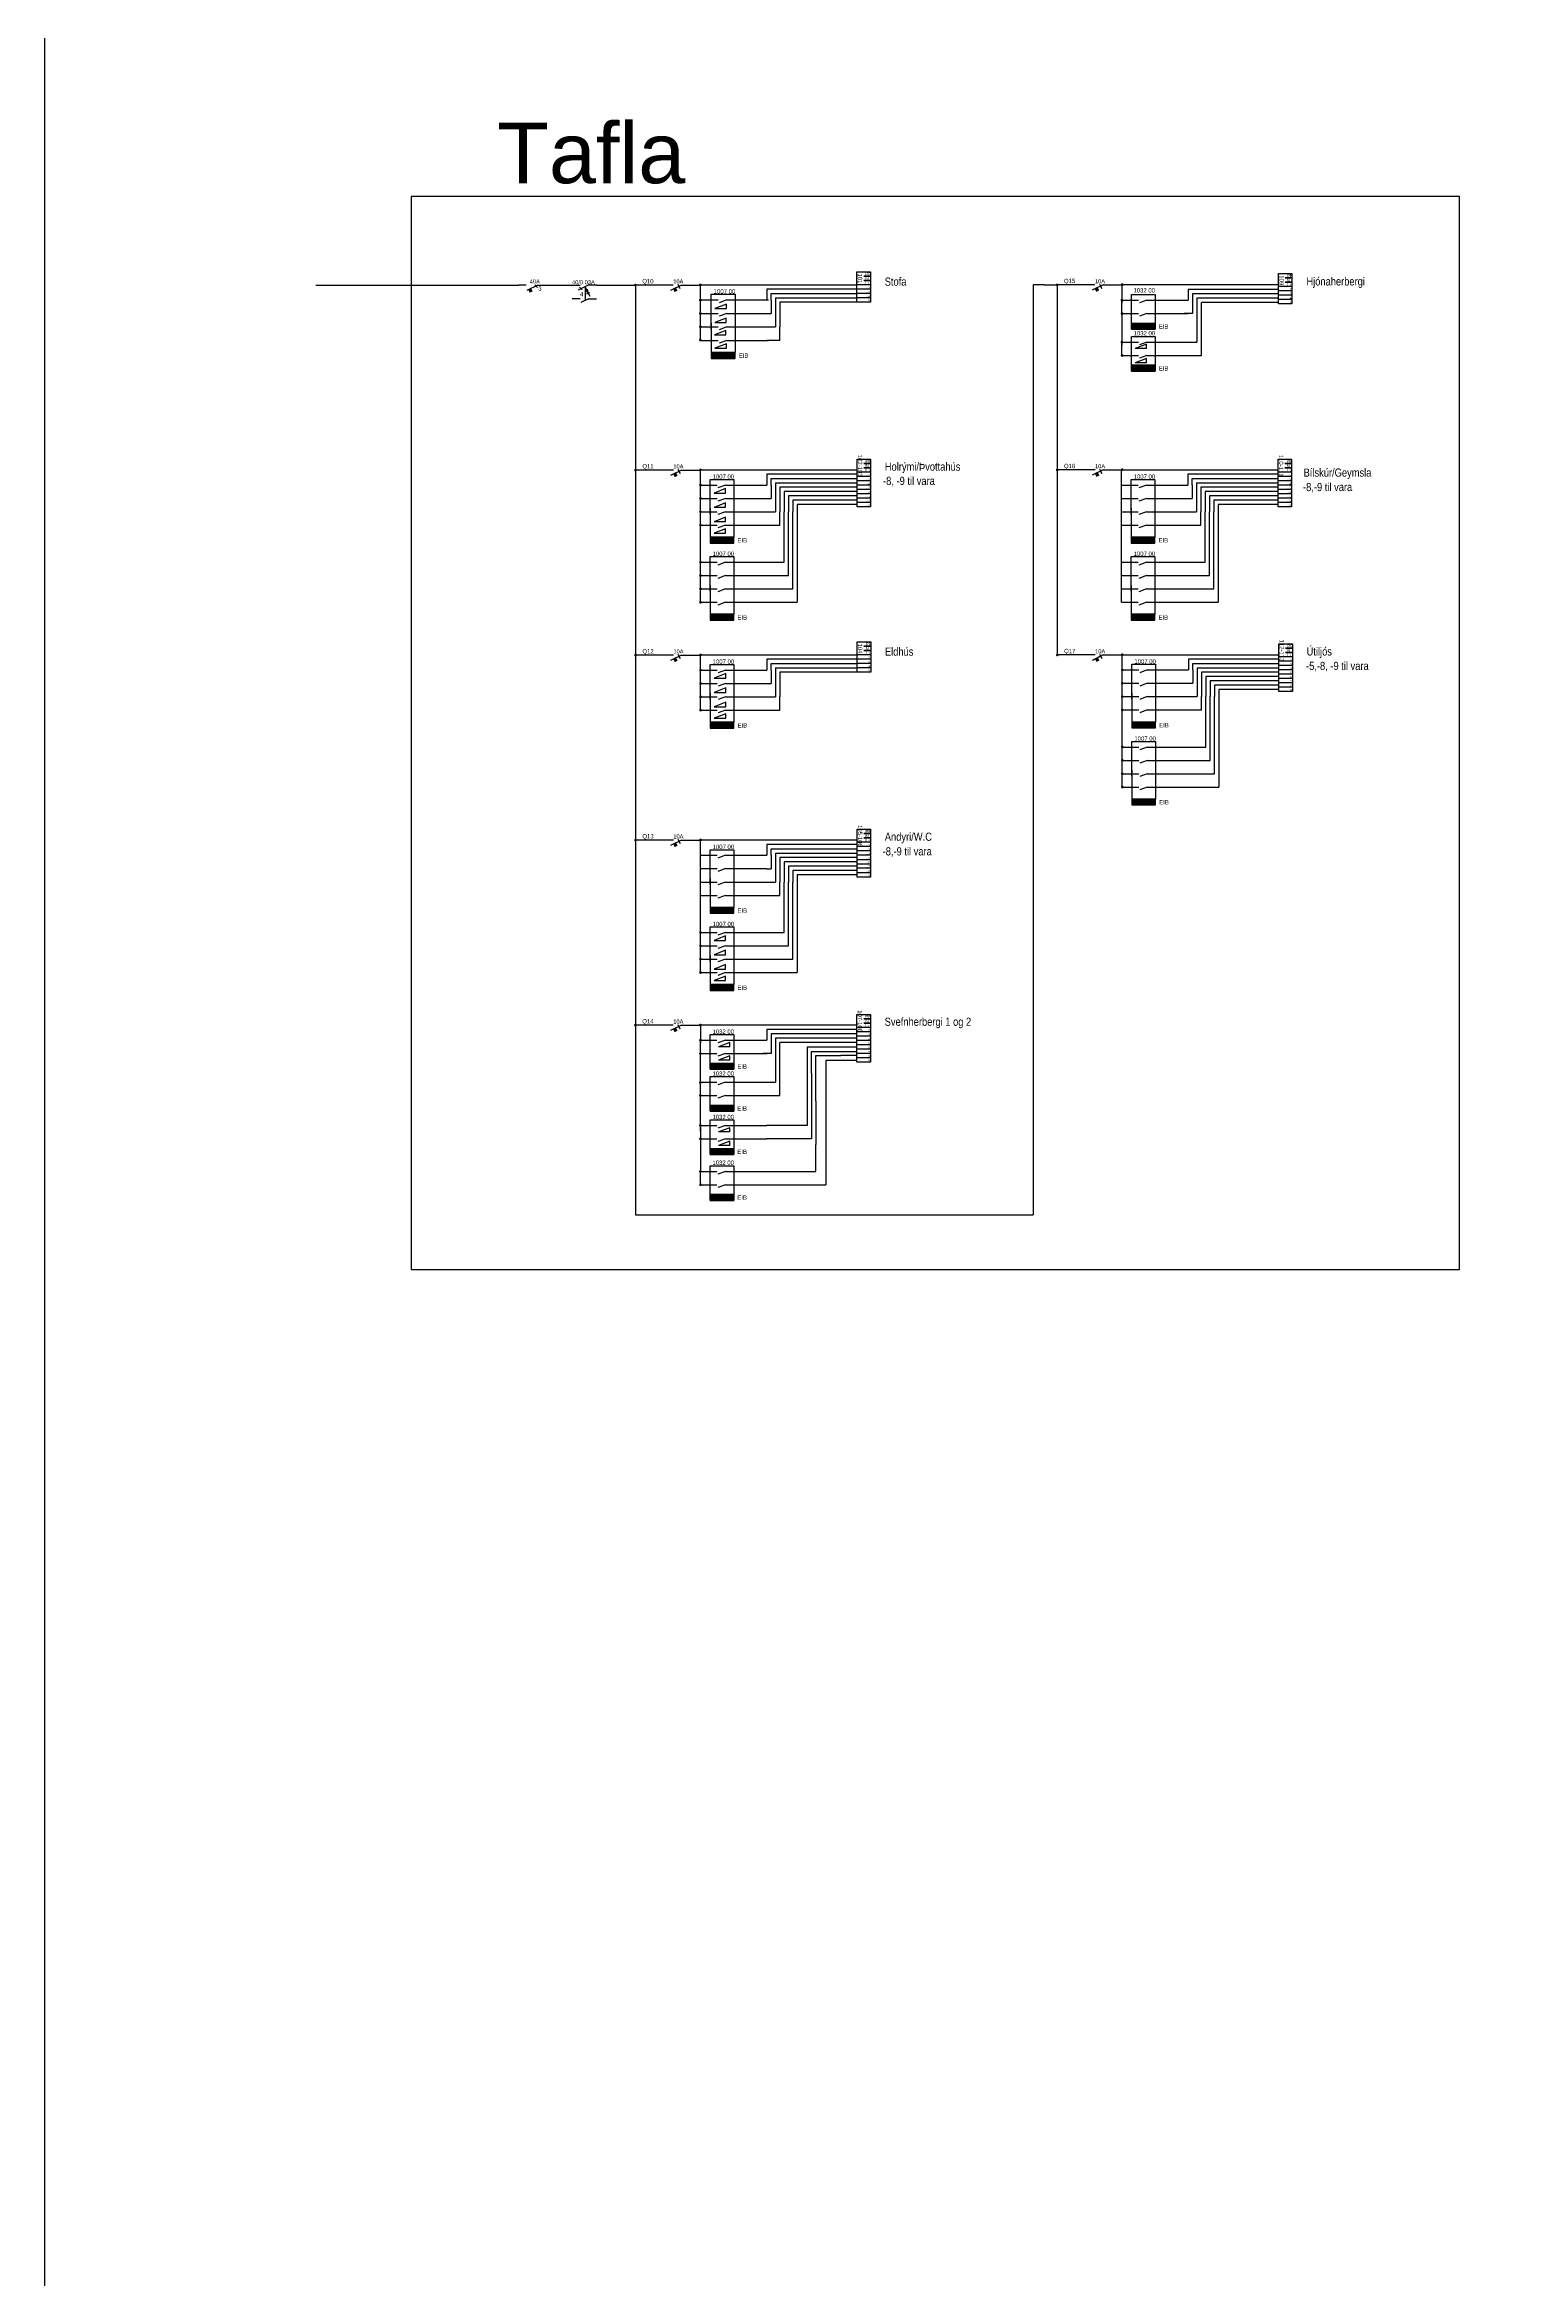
# Model space of a CAD drawing. Header units: millimetres. Extents: x 122681 to 489967, y 7796 to 82317.
# Drawn here: x 238724 to 243878, y 40316 to 48115 of the extents above; entities that cross this region are included whole.
import ezdxf
from ezdxf.enums import TextEntityAlignment as Align

# ---------------------------------------------------------------- set-up
doc = ezdxf.new("R2010")
doc.units = ezdxf.units.MM
doc.linetypes.add('HIDDEN', pattern=[9.525, 6.35, -3.175])
for name, color, linetype in [('PDF2_Text', 7, 'Continuous'), ('R-KLEMMur', 7, 'Continuous'), ('R-LAGS-TEXTI', 1, 'Continuous')]:
    doc.layers.add(name, color=color, linetype=linetype)
doc.styles.add('Greinamerkingar', font='ARIALN.TTF')
doc.styles.add('PDF Arial', font='arial.ttf')
doc.styles.get("Standard").update_dxf_attribs({"font": 'arial.ttf'})
doc.styles.add('texti fyrir einlínumyndir', font='ARIALN.TTF', dxfattribs={"height": 100})

# ---------------------------------------------------------------- blocks, each defined once
blk = doc.blocks.new('LEKAST')
for p, q in [((-450, 0), (-300, 0)), ((-150, 0), (-338, -94)), ((0, 0), (-150, 0)), ((-211, -30), (-157, -138)), ((-197, -91), (-171, -77)), ((-157, -138), (-197, -91)), ((-171, -77), (-157, -138))]:
    blk.add_line(p, q)
at = {"color": 1}
blk.add_line((-315, -38), (-265, -88), dxfattribs=at)
at = {"color": 2}
for p, q in [((-177, -164), (-124, -137)), ((-151, -151), (-124, -205))]:
    blk.add_line(p, q, dxfattribs=at)
blk.add_solid([(-157, -138), (-197, -91), (-171, -77)])
blk.add_attdef('MUNUR', (-450, 15), '', height=75, dxfattribs=at)
at = {"color": 1}
blk.add_attdef('NR', (-305, -205), '', height=79.9, dxfattribs=at)
blk = doc.blocks.new('Snerta')
for p, q in [((150, -253), (0, -253)), ((301, -253), (162, -322)), ((300, -253), (450, -253))]:
    blk.add_line(p, q)
at = {"layer": 'R-KLEMMur', "linetype": 'HIDDEN'}
blk.add_line((242, -29), (242, -282), dxfattribs=at)
blk = doc.blocks.new('214A')
for p, q in [((150, 0), (0, 0)), ((300, 0), (450, 0)), ((301, 0), (111, -94))]:
    blk.add_line(p, q)
at = {"color": 2}
blk.add_line((233, 15), (274, -65), dxfattribs=at)
blk.add_solid([(148, -75), (174, -129), (202, -49), (229, -103)])
for tag, p in [('AMPER', (150, 30)), ('1', (302, -138))]:
    blk.add_attdef(tag, p, '', height=75, dxfattribs=at)
blk = doc.blocks.new('KLEMMA-3')
at = {"color": 0, "linetype": 'Continuous'}
for points in [[(0, -125), (0, 125), (80, 125), (80, 0)], [(160, 0), (160, 125), (240, 125), (240, -125), (0, -125)], [(80, 0), (80, 125), (160, 125), (160, 0)]]:
    blk.add_lwpolyline(points, dxfattribs=at)
at = {"layer": 'R-LAGS-TEXTI', "style": 'texti fyrir einlínumyndir'}
for s, height, p in [('PE', 60, (72, 30)), ('N', 60, (152, 30)), ('L', 60, (232, 30)), ('1', 40, (232, 80))]:
    blk.add_text(s, height=height, rotation=90, dxfattribs=at).set_placement(p)
blk.add_attdef('101', text='', height=80, dxfattribs=at).set_placement((122, -109), align=Align.CENTER)
blk = doc.blocks.new('4 x acto 16A')
at = {"layer": 'R-KLEMMur'}
blk.add_hatch(color=256, dxfattribs=at).paths.add_polyline_path([(177, -1069), (613, -1069), (613, -961), (177, -961)])
for p, q in [((0, 0), (304, 0)), ((0, -246), (304, -246)), ((0, -493), (304, -493)), ((0, -739), (304, -739))]:
    blk.add_line(p, q)
for p, q in [((177, -536), (177, 104)), ((177, 104), (613, 104)), ((461, 0), (321, -52)), ((461, 0), (1223, 0)), ((613, 104), (613, -961)), ((461, -246), (321, -298)), ((461, -246), (1223, -246)), ((177, -428), (177, -961)), ((461, -493), (321, -544)), ((461, -739), (321, -791)), ((461, -493), (1223, -493)), ((461, -739), (1223, -739)), ((613, -1069), (177, -1069))]:
    blk.add_line(p, q, dxfattribs=at)
blk.add_lwpolyline([(177, -1069), (613, -1069), (613, -961), (177, -961)], close=True, dxfattribs=at)
at = {"layer": 'R-KLEMMur', "color": 1, "style": 'Greinamerkingar'}
for s, p in [('1007 00', (223, 116)), ('EIB', (681, -1059))]:
    blk.add_text(s, height=80, dxfattribs=at).set_placement(p)
blk = doc.blocks.new('2 x dimmer')
at = {"layer": 'R-KLEMMur'}
blk.add_hatch(color=256, dxfattribs=at).paths.add_polyline_path([(177, -536), (613, -536), (613, -428), (177, -428)])
for p, q in [((0, 0), (304, 0)), ((0, -246), (304, -246))]:
    blk.add_line(p, q)
for p, q in [((0, -840), (0, 0)), ((177, 104), (613, 104)), ((177, -536), (177, 104)), ((461, 0), (321, -52)), ((461, 0), (1223, 0)), ((613, 104), (613, -536)), ((461, -246), (321, -298)), ((544, -43), (336, -120)), ((544, -120), (336, -120)), ((544, -289), (336, -366)), ((544, -366), (336, -366)), ((461, -246), (1223, -246)), ((544, -120), (544, -43)), ((544, -366), (544, -289)), ((613, -536), (177, -536))]:
    blk.add_line(p, q, dxfattribs=at)
at = {"layer": 'R-KLEMMur', "const_width": 25}
for points in [[(-12, 0, 1), (12, 0, 1)], [(-12, -246, 1), (12, -246, 1)]]:
    blk.add_lwpolyline(points, format="xyb", close=True, dxfattribs=at)
at = {"layer": 'R-KLEMMur'}
blk.add_lwpolyline([(177, -536), (613, -536), (613, -428), (177, -428)], close=True, dxfattribs=at)
at = {"layer": 'R-KLEMMur', "color": 1, "style": 'Greinamerkingar'}
for s, p in [('1032 00', (223, 116)), ('EIB', (681, -525))]:
    blk.add_text(s, height=80, dxfattribs=at).set_placement(p)

msp = doc.modelspace()

# ---------------------------------------------------------------- hatches: boundary and pattern name
at = {"layer": 'R-KLEMMur'}
for points in [[(242517.2, 47121.9), (242599.7, 47121.9), (242599.7, 47142.2), (242517.2, 47142.2)], [(242517.2, 46975.5), (242599.7, 46975.5), (242599.7, 46995.8), (242517.2, 46995.8)], [(241046, 44392.8), (241128.5, 44392.8), (241128.5, 44413.1), (241046, 44413.1)], [(241046, 44241.5), (241128.5, 44241.5), (241128.5, 44261.8), (241046, 44261.8)], [(241046, 44081.4), (241128.5, 44081.4), (241128.5, 44101.7), (241046, 44101.7)]]:
    msp.add_hatch(color=256, dxfattribs=at).paths.add_polyline_path(points)

# ---------------------------------------------------------------- linework, layer by layer
at = {"color": 217, "true_color": 0x93278f}
for p, q in [((240003, 47585.3), (240003, 43840)), ((243661.9, 47585.3), (240003, 47585.3)), ((243661.9, 43840), (243661.9, 47585.3)), ((240003, 43840), (243661.9, 43840))]:
    msp.add_line(p, q, dxfattribs=at)
for p, q in [((239670, 47275.9), (240378.7, 47275.9)), ((240404.4, 47275.9), (240378.7, 47275.9)), ((240445.1, 47275.9), (240406.6, 47257)), ((240445, 47275.9), (240473.4, 47275.9)), ((240889.3, 47275.9), (240785.6, 47275.9)), ((240946.1, 47275.9), (240907.6, 47257)), ((240946, 47275.9), (241012.5, 47275.9)), ((241012.5, 47276.6), (241391, 47276.6)), ((242211.8, 47276.6), (242174.1, 47276.6)), ((242174.1, 47276.6), (242174.1, 44031.3)), ((242361.2, 47276.6), (242257.5, 47276.6)), ((242418, 47276.6), (242379.5, 47257.7)), ((242417.9, 47276.6), (242484.4, 47276.6)), ((242484.4, 47277.4), (242862.9, 47277.4)), ((241062.6, 47193.9), (241102.9, 47193.9)), ((241102.9, 47209.4), (241062.8, 47193.8)), ((241102.9, 47193.9), (241102.9, 47209.4)), ((242483.7, 47223.3), (242541.2, 47223.3)), ((241101.5, 47117.6), (241061.4, 47101.9)), ((241062.2, 47145), (241102.5, 47145)), ((241102.5, 47160.5), (241062.4, 47144.9)), ((241101.5, 47102.1), (241101.5, 47117.6)), ((241102.5, 47145), (241102.5, 47160.5)), ((241243.9, 47130.4), (241274.2, 47130.4)), ((242483.7, 47176.7), (242541.2, 47176.7)), ((241061.2, 47102.1), (241101.5, 47102.1)), ((241062.6, 47055.3), (241102.9, 47055.3)), ((241102.9, 47070.8), (241062.8, 47055.2)), ((241102.9, 47055.3), (241102.9, 47070.8)), ((241243.9, 47083.8), (241289.3, 47083.8)), ((242483.7, 47076.9), (242541.2, 47076.9)), ((242483.7, 47030.3), (242541.2, 47030.3)), ((240889.6, 46630.2), (240785.9, 46630.2)), ((240946.4, 46630.2), (240907.9, 46611.2)), ((240946.3, 46630.2), (241012.8, 46630.2)), ((241012.8, 46630.9), (241391.3, 46630.9)), ((241100.3, 46565.6), (241060.2, 46550)), ((241100.3, 46550.2), (241100.3, 46565.6)), ((242361.5, 46630.9), (242257.8, 46630.9)), ((242418.3, 46630.9), (242379.8, 46611.9)), ((242418.2, 46630.9), (242484.7, 46630.9)), ((242484.7, 46631.6), (242863.2, 46631.6)), ((241060, 46550.2), (241100.3, 46550.2)), ((241060, 46500.2), (241100.3, 46500.2)), ((241100.3, 46515.6), (241060.2, 46500)), ((241100.3, 46500.2), (241100.3, 46515.6)), ((241244.2, 46484.6), (241274.5, 46484.6)), ((242713.9, 46484.6), (242744.2, 46484.6)), ((241060, 46450.2), (241100.3, 46450.2)), ((241060, 46410), (241100.3, 46410)), ((241100.3, 46465.6), (241060.2, 46450)), ((241100.3, 46425.5), (241060.2, 46409.8)), ((241100.3, 46450.2), (241100.3, 46465.6)), ((241100.3, 46410), (241100.3, 46425.5)), ((241244.2, 46438), (241289.6, 46438)), ((242713.9, 46438), (242759.3, 46438)), ((241244.2, 46308.7), (241304.8, 46308.7)), ((241244.2, 46262.1), (241319.9, 46262.1)), ((242713.9, 46308.7), (242774.5, 46308.7)), ((242713.9, 46262.1), (242789.6, 46262.1)), ((241244.2, 46215.5), (241335.1, 46215.5)), ((242713.9, 46215.5), (242804.7, 46215.5)), ((241244.2, 46168.8), (241350.2, 46168.8)), ((242713.9, 46168.8), (242819.9, 46168.8)), ((240889.9, 45984.4), (240786.2, 45984.4)), ((240946.7, 45984.4), (240908.2, 45965.5)), ((240946.6, 45984.4), (241013.1, 45984.4)), ((241013.1, 45985.1), (241391.6, 45985.1)), ((242361.8, 45985.1), (242258.2, 45985.1)), ((242418.6, 45985.1), (242380.1, 45966.2)), ((242418.5, 45985.1), (242485, 45985.1)), ((242485, 45985.9), (242863.5, 45985.9)), ((241060.3, 45904.4), (241100.6, 45904.4)), ((241100.6, 45919.9), (241060.5, 45904.2)), ((241100.6, 45869.9), (241060.5, 45854.2)), ((241100.6, 45904.4), (241100.6, 45919.9)), ((241100.6, 45854.4), (241100.6, 45869.9)), ((241060.3, 45854.4), (241100.6, 45854.4)), ((241060.3, 45804.4), (241100.6, 45804.4)), ((241100.6, 45819.9), (241060.5, 45804.2)), ((241100.6, 45779.7), (241060.5, 45764.1)), ((241100.6, 45804.4), (241100.6, 45819.9)), ((241100.6, 45764.2), (241100.6, 45779.7)), ((241244.5, 45838.9), (241274.8, 45838.9)), ((241244.5, 45792.3), (241289.9, 45792.3)), ((242716.5, 45839.6), (242746.7, 45839.6)), ((242716.5, 45793), (242761.9, 45793)), ((241060.3, 45764.2), (241100.6, 45764.2)), ((242716.5, 45663.7), (242777, 45663.7)), ((242716.5, 45617.1), (242792.2, 45617.1)), ((242716.5, 45570.4), (242807.3, 45570.4)), ((242716.5, 45523.8), (242822.4, 45523.8)), ((240889.6, 45338.7), (240785.9, 45338.7)), ((240946.4, 45338.7), (240907.9, 45319.7)), ((240946.3, 45338.7), (241012.8, 45338.7)), ((241012.8, 45339.4), (241391.3, 45339.4)), ((241244.2, 45192.4), (241274.5, 45192.4)), ((241244.2, 45145.8), (241289.6, 45145.8)), ((241100.3, 45004.2), (241060.2, 44988.6)), ((241100.3, 44988.8), (241100.3, 45004.2)), ((241244.2, 45016.5), (241304.8, 45016.5)), ((241060, 44988.8), (241100.3, 44988.8)), ((241060, 44938.8), (241100.3, 44938.8)), ((241100.3, 44954.2), (241060.2, 44938.6)), ((241100.3, 44938.8), (241100.3, 44954.2)), ((241244.2, 44969.9), (241319.9, 44969.9)), ((241244.2, 44923.2), (241335.1, 44923.2)), ((241060, 44888.8), (241100.3, 44888.8)), ((241060, 44848.6), (241100.3, 44848.6)), ((241100.3, 44904.2), (241060.2, 44888.6)), ((241100.3, 44864.1), (241060.2, 44848.5)), ((241100.3, 44888.8), (241100.3, 44904.2)), ((241100.3, 44848.6), (241100.3, 44864.1)), ((241244.2, 44876.6), (241350.2, 44876.6)), ((240889.3, 44692.9), (240785.6, 44692.9)), ((240946.1, 44692.9), (240907.6, 44674)), ((240946, 44692.9), (241012.5, 44692.9)), ((241012.5, 44693.6), (241391, 44693.6)), ((241012.5, 44494.2), (241070, 44494.2)), ((241012.5, 44447.6), (241070, 44447.6)), ((241012.5, 44342.9), (241070, 44342.9)), ((241012.5, 44296.3), (241070, 44296.3)), ((241012.5, 44182.8), (241070, 44182.8)), ((241012.5, 44136.2), (241070, 44136.2)), ((240785.9, 44031.3), (242174.1, 44031.3))]:
    msp.add_line(p, q)
at = {"color": 2}
msp.add_line((240434, 47276.7), (240444.2, 47266.9), dxfattribs=at)
msp.add_lwpolyline([(238723.6, 53134), (259340.5, 53134), (259340.5, 32517.1), (238723.6, 32517.1)], close=True)
for points in [[(241606.1, 47276.6), (241606.1, 47261.5), (241558.8, 47261.5), (241558.8, 47276.6)], [(241606.1, 47261.5), (241606.1, 47246.4), (241558.8, 47246.4), (241558.8, 47261.5)], [(243077.3, 47270.6), (243077.3, 47255.4), (243030, 47255.4), (243030, 47270.6)], [(241606.1, 47246.4), (241606.1, 47231.2), (241558.8, 47231.2), (241558.8, 47246.4)], [(241606.1, 47231.2), (241606.1, 47216.1), (241558.8, 47216.1), (241558.8, 47231.2)], [(243077.3, 47255.4), (243077.3, 47240.3), (243030, 47240.3), (243030, 47255.4)], [(243077.3, 47240.3), (243077.3, 47225.1), (243030, 47225.1), (243030, 47240.3)], [(243077.3, 47225.1), (243077.3, 47210), (243030, 47210), (243030, 47225.1)], [(241606.4, 46623.3), (241606.4, 46608.2), (241559.1, 46608.2), (241559.1, 46623.3)], [(241606.4, 46608.2), (241606.4, 46593), (241559.1, 46593), (241559.1, 46608.2)], [(241606.4, 46593), (241606.4, 46577.9), (241559.1, 46577.9), (241559.1, 46593)], [(241606.4, 46577.9), (241606.4, 46562.8), (241559.1, 46562.8), (241559.1, 46577.9)], [(241606.4, 46562.8), (241606.4, 46547.6), (241559.1, 46547.6), (241559.1, 46562.8)], [(243076.1, 46623.3), (243076.1, 46608.2), (243028.8, 46608.2), (243028.8, 46623.3)], [(243076.1, 46608.2), (243076.1, 46593), (243028.8, 46593), (243028.8, 46608.2)], [(243076.1, 46593), (243076.1, 46577.9), (243028.8, 46577.9), (243028.8, 46593)], [(243076.1, 46577.9), (243076.1, 46562.8), (243028.8, 46562.8), (243028.8, 46577.9)], [(243076.1, 46562.8), (243076.1, 46547.6), (243028.8, 46547.6), (243028.8, 46562.8)], [(241606.4, 46547.6), (241606.4, 46532.5), (241559.1, 46532.5), (241559.1, 46547.6)], [(241606.4, 46532.5), (241606.4, 46517.3), (241559.1, 46517.3), (241559.1, 46532.5)], [(241606.4, 46517.3), (241606.4, 46502.2), (241559.1, 46502.2), (241559.1, 46517.3)], [(243076.1, 46547.6), (243076.1, 46532.5), (243028.8, 46532.5), (243028.8, 46547.6)], [(243076.1, 46532.5), (243076.1, 46517.3), (243028.8, 46517.3), (243028.8, 46532.5)], [(243076.1, 46517.3), (243076.1, 46502.2), (243028.8, 46502.2), (243028.8, 46517.3)], [(241606.7, 45985.1), (241606.7, 45970), (241559.4, 45970), (241559.4, 45985.1)], [(241606.7, 45970), (241606.7, 45954.9), (241559.4, 45954.9), (241559.4, 45970)], [(241606.7, 45954.9), (241606.7, 45939.7), (241559.4, 45939.7), (241559.4, 45954.9)], [(241606.7, 45939.7), (241606.7, 45924.6), (241559.4, 45924.6), (241559.4, 45939.7)], [(243078.6, 45978.3), (243078.6, 45963.1), (243031.3, 45963.1), (243031.3, 45978.3)], [(243078.6, 45963.1), (243078.6, 45948), (243031.3, 45948), (243031.3, 45963.1)], [(243078.6, 45948), (243078.6, 45932.9), (243031.3, 45932.9), (243031.3, 45948)], [(243078.6, 45932.9), (243078.6, 45917.7), (243031.3, 45917.7), (243031.3, 45932.9)], [(243078.6, 45917.7), (243078.6, 45902.6), (243031.3, 45902.6), (243031.3, 45917.7)], [(243078.6, 45902.6), (243078.6, 45887.4), (243031.3, 45887.4), (243031.3, 45902.6)], [(243078.6, 45887.4), (243078.6, 45872.3), (243031.3, 45872.3), (243031.3, 45887.4)], [(243078.6, 45872.3), (243078.6, 45857.2), (243031.3, 45857.2), (243031.3, 45872.3)], [(241606.4, 45331.1), (241606.4, 45316), (241559.1, 45316), (241559.1, 45331.1)], [(241606.4, 45316), (241606.4, 45300.8), (241559.1, 45300.8), (241559.1, 45316)], [(241606.4, 45300.8), (241606.4, 45285.7), (241559.1, 45285.7), (241559.1, 45300.8)], [(241606.4, 45285.7), (241606.4, 45270.5), (241559.1, 45270.5), (241559.1, 45285.7)], [(241606.4, 45270.5), (241606.4, 45255.4), (241559.1, 45255.4), (241559.1, 45270.5)], [(241606.4, 45255.4), (241606.4, 45240.3), (241559.1, 45240.3), (241559.1, 45255.4)], [(241606.4, 45240.3), (241606.4, 45225.1), (241559.1, 45225.1), (241559.1, 45240.3)], [(241606.4, 45225.1), (241606.4, 45210), (241559.1, 45210), (241559.1, 45225.1)], [(241606.1, 44684.6), (241606.1, 44669.5), (241558.8, 44669.5), (241558.8, 44684.6)], [(241606.1, 44669.5), (241606.1, 44654.4), (241558.8, 44654.4), (241558.8, 44669.5)], [(241606.1, 44654.4), (241606.1, 44639.2), (241558.8, 44639.2), (241558.8, 44654.4)], [(241606.1, 44639.2), (241606.1, 44624.1), (241558.8, 44624.1), (241558.8, 44639.2)], [(241606.1, 44624.1), (241606.1, 44609), (241558.8, 44609), (241558.8, 44624.1)], [(241606.1, 44609), (241606.1, 44593.8), (241558.8, 44593.8), (241558.8, 44609)], [(241606.1, 44593.8), (241606.1, 44578.7), (241558.8, 44578.7), (241558.8, 44593.8)], [(241606.1, 44578.7), (241606.1, 44563.5), (241558.8, 44563.5), (241558.8, 44578.7)]]:
    msp.add_lwpolyline(points)
at = {"color": 0, "linetype": 'Continuous'}
for points in [[(243030, 47316), (243077.3, 47316), (243077.3, 47300.8), (243053.7, 47300.8)], [(243053.7, 47285.7), (243077.3, 47285.7), (243077.3, 47270.6), (243030, 47270.6), (243030, 47316)], [(243053.7, 47300.8), (243077.3, 47300.8), (243077.3, 47285.7), (243053.7, 47285.7)]]:
    msp.add_lwpolyline(points, dxfattribs=at)
msp.add_solid([(240411.4, 47259.3), (240416.4, 47249.1), (240421.7, 47264.3), (240426.7, 47254.1)])
at = {"layer": 'PDF2_Text', "color": 7, "linetype": 'Continuous', "lineweight": 25}
for p, q in [((242483.7, 47275.6), (242483.7, 47212.7)), ((242483.7, 47176.7), (242483.7, 47221)), ((242761.2, 47030.3), (242761.2, 47214.6)), ((242841.3, 47214.6), (242761.2, 47214.6)), ((242483.7, 47174.2), (242483.7, 47066.3)), ((242730.3, 47176.7), (242701.2, 47176.7)), ((242745.4, 47182.7), (242745.4, 47076.9)), ((242483.7, 47030.3), (242483.7, 47074.5)), ((242715.1, 47076.9), (242745.4, 47076.9)), ((242715.1, 47030.3), (242761.2, 47030.3)), ((241012.5, 44692.9), (241012.5, 44630)), ((241391, 44693.6), (241558.8, 44693.6)), ((241290, 44447.6), (241290, 44631.9)), ((241370.1, 44631.9), (241290, 44631.9)), ((241259.1, 44594), (241230, 44594)), ((241274.2, 44600), (241274.2, 44494.2)), ((241558.8, 44570), (241450, 44570)), ((241450, 44570), (241450, 44136.2)), ((241558.8, 44563.5), (241558.8, 44570)), ((241243.9, 44494.2), (241274.2, 44494.2)), ((241243.9, 44447.6), (241290, 44447.6)), ((241012.5, 44136.2), (241012.5, 44180.4)), ((241243.9, 44182.8), (241415.5, 44182.8)), ((241243.9, 44136.2), (241450, 44136.2))]:
    msp.add_line(p, q, dxfattribs=at)
at = {"layer": 'R-KLEMMur'}
for p, q in [((240416.6, 47261.8), (240421.7, 47264.3)), ((240445.5, 47275.9), (240564.3, 47275.9)), ((240649.5, 47275.9), (240739.9, 47275.9)), ((240739.9, 47275.9), (240785.6, 47275.9)), ((240785.9, 47276.6), (240785.9, 46941.3)), ((241012.5, 47081.4), (241012.5, 47276.6)), ((241243.9, 47261.5), (241243.9, 47223.6)), ((241558.8, 47261.5), (241243.9, 47261.5)), ((241391, 47276.6), (241558.8, 47276.6)), ((242211.8, 47276.6), (242257.5, 47276.6)), ((242257.8, 47277.4), (242257.8, 46942.1)), ((242862.9, 47277.4), (243030.7, 47277.4)), ((241259.1, 47223.6), (241259.1, 47246.4)), ((241259.1, 47246.4), (241558.8, 47246.4)), ((241259.1, 47223.6), (241259.1, 47177)), ((241274.2, 47231.2), (241274.2, 47130.4)), ((241274.2, 47231.2), (241558.8, 47231.2)), ((241289.3, 47216.1), (241289.3, 47130.4)), ((241558.8, 47216.1), (241289.3, 47216.1)), ((242517.2, 47243.1), (242599.7, 47243.1)), ((242517.2, 47121.9), (242517.2, 47243.1)), ((242571, 47223.3), (242544.5, 47213.5)), ((242571, 47223.3), (242715.1, 47223.3)), ((242599.7, 47243.1), (242599.7, 47121.9)), ((243030, 47260), (242715.1, 47260)), ((242715.1, 47260), (242715.1, 47223.3)), ((243030, 47244.9), (242730.3, 47244.9)), ((242730.3, 47244.9), (242730.3, 47176.7)), ((243030, 47229.7), (242745.4, 47229.7)), ((242745.4, 47229.7), (242745.4, 47176.7)), ((242943.5, 47214.6), (242841.3, 47214.6)), ((243030, 47214.6), (242943.5, 47214.6)), ((241243.9, 47177), (241259.1, 47177)), ((241289.3, 47083.8), (241289.3, 47130.4)), ((242599.7, 47121.9), (242517.2, 47121.9)), ((242571, 47176.7), (242544.5, 47166.9)), ((242571, 47176.7), (242715.1, 47176.7)), ((242517.2, 47096.6), (242599.7, 47096.6)), ((242517.2, 46975.5), (242517.2, 47096.6)), ((242569.8, 47069.2), (242530.3, 47054.6)), ((242569.8, 47054.6), (242530.3, 47054.6)), ((242571, 47076.9), (242544.5, 47067.1)), ((242571, 47030.3), (242544.5, 47020.5)), ((242569.8, 47054.6), (242569.8, 47069.2)), ((242571, 47076.9), (242715.1, 47076.9)), ((242571, 47030.3), (242715.1, 47030.3)), ((242599.7, 47096.6), (242599.7, 46975.5)), ((242599.7, 46975.5), (242517.2, 46975.5)), ((242569.5, 47019.2), (242530, 47004.6)), ((242569.5, 47004.6), (242530, 47004.6)), ((242569.5, 47004.6), (242569.5, 47019.2)), ((240785.9, 46941.3), (240785.9, 46606)), ((242257.8, 46942.1), (242257.8, 46606.8)), ((240785.9, 46606), (240785.9, 46270.7)), ((241012.8, 46168.8), (241012.8, 46630.9)), ((241244.2, 46615.7), (241244.2, 46577.9)), ((241559.1, 46615.7), (241244.2, 46615.7)), ((241259.4, 46577.9), (241259.4, 46600.6)), ((241259.4, 46600.6), (241559.1, 46600.6)), ((241259.4, 46577.9), (241259.4, 46531.3)), ((241274.5, 46585.5), (241274.5, 46484.6)), ((241274.5, 46585.5), (241559.1, 46585.5)), ((241289.6, 46570.3), (241289.6, 46484.6)), ((241559.1, 46570.3), (241289.6, 46570.3)), ((241391.3, 46630.9), (241559.1, 46630.9)), ((242257.8, 46606.8), (242258.1, 45987.5)), ((242482.5, 46168.8), (242482.5, 46630.9)), ((242713.9, 46615.7), (242713.9, 46577.9)), ((243028.8, 46615.7), (242713.9, 46615.7)), ((242729, 46577.9), (242729, 46600.6)), ((242729, 46600.6), (243028.8, 46600.6)), ((242729, 46577.9), (242729, 46531.3)), ((242744.2, 46585.5), (242744.2, 46484.6)), ((242744.2, 46585.5), (243028.8, 46585.5)), ((242759.3, 46570.3), (242759.3, 46484.6)), ((243028.8, 46570.3), (242759.3, 46570.3)), ((242863.2, 46631.6), (243028.8, 46631.6)), ((241244.2, 46531.3), (241259.4, 46531.3)), ((241289.6, 46438), (241289.6, 46484.6)), ((241304.8, 46555.2), (241304.8, 46484.6)), ((241559.1, 46555.2), (241304.8, 46555.2)), ((241304.8, 46308.7), (241304.8, 46484.6)), ((241319.9, 46540), (241319.9, 46484.6)), ((241559.1, 46540), (241319.9, 46540)), ((241319.9, 46262.1), (241319.9, 46484.6)), ((241335.1, 46524.9), (241335.1, 46484.6)), ((241559.1, 46524.9), (241335.1, 46524.9)), ((241335.1, 46215.5), (241335.1, 46484.6)), ((241350.2, 46509.8), (241350.2, 46168.8)), ((241559.1, 46509.8), (241350.2, 46509.8)), ((242713.9, 46531.3), (242729, 46531.3)), ((242759.3, 46438), (242759.3, 46484.6)), ((242774.5, 46555.2), (242774.5, 46484.6)), ((243028.8, 46555.2), (242774.5, 46555.2)), ((242774.5, 46308.7), (242774.5, 46484.6)), ((242789.6, 46540), (242789.6, 46484.6)), ((243028.8, 46540), (242789.6, 46540)), ((242789.6, 46262.1), (242789.6, 46484.6)), ((242804.7, 46524.9), (242804.7, 46484.6)), ((243028.8, 46524.9), (242804.7, 46524.9)), ((242804.7, 46215.5), (242804.7, 46484.6)), ((242819.9, 46509.8), (242819.9, 46168.8)), ((243028.8, 46509.8), (242819.9, 46509.8)), ((240785.9, 46270.7), (240785.9, 45935.4)), ((240785.9, 45935.4), (240785.9, 44031.3)), ((241013.1, 45789.9), (241013.1, 45985.1)), ((241244.5, 45970), (241244.5, 45932.1)), ((241559.4, 45970), (241244.5, 45970)), ((241259.7, 45932.1), (241259.7, 45954.9)), ((241259.7, 45954.9), (241559.4, 45954.9)), ((241274.8, 45939.7), (241274.8, 45838.9)), ((241274.8, 45939.7), (241559.4, 45939.7)), ((241391.6, 45985.1), (241559.4, 45985.1)), ((242255.8, 45985.1), (242255.8, 45985.1)), ((242485, 45523.8), (242485, 45985.9)), ((242716.5, 45970.7), (242716.5, 45932.8)), ((243031.3, 45970.7), (242716.5, 45970.7)), ((242731.6, 45932.8), (242731.6, 45955.6)), ((242731.6, 45955.6), (243031.3, 45955.6)), ((242746.7, 45940.4), (242746.7, 45839.6)), ((242746.7, 45940.4), (243031.3, 45940.4)), ((242863.5, 45985.9), (243031.3, 45985.9)), ((241244.5, 45885.5), (241259.7, 45885.5)), ((241259.7, 45932.1), (241259.7, 45885.5)), ((241289.9, 45924.6), (241289.9, 45838.9)), ((241559.4, 45924.6), (241289.9, 45924.6)), ((242716.5, 45886.2), (242731.6, 45886.2)), ((242731.6, 45932.8), (242731.6, 45886.2)), ((242761.9, 45925.3), (242761.9, 45839.6)), ((243031.3, 45925.3), (242761.9, 45925.3)), ((242777, 45910.2), (242777, 45839.6)), ((243031.3, 45910.2), (242777, 45910.2)), ((242792.2, 45895), (242792.2, 45839.6)), ((243031.3, 45895), (242792.2, 45895)), ((242807.3, 45879.9), (242807.3, 45839.6)), ((243031.3, 45879.9), (242807.3, 45879.9)), ((242822.4, 45864.7), (242822.4, 45523.8)), ((243031.3, 45864.7), (242822.4, 45864.7)), ((241289.9, 45792.3), (241289.9, 45838.9)), ((242761.9, 45793), (242761.9, 45839.6)), ((242777, 45663.7), (242777, 45839.6)), ((242792.2, 45617.1), (242792.2, 45839.6)), ((242807.3, 45570.4), (242807.3, 45839.6)), ((241012.8, 44876.6), (241012.8, 45338.7)), ((241244.2, 45323.5), (241244.2, 45285.7)), ((241559.1, 45323.5), (241244.2, 45323.5)), ((241391.3, 45339.4), (241559.1, 45339.4)), ((241244.2, 45239), (241259.4, 45239)), ((241259.4, 45285.7), (241259.4, 45308.4)), ((241259.4, 45308.4), (241559.1, 45308.4)), ((241259.4, 45285.7), (241259.4, 45239)), ((241274.5, 45293.2), (241274.5, 45192.4)), ((241274.5, 45293.2), (241559.1, 45293.2)), ((241289.6, 45278.1), (241289.6, 45192.4)), ((241559.1, 45278.1), (241289.6, 45278.1)), ((241304.8, 45263), (241304.8, 45192.4)), ((241559.1, 45263), (241304.8, 45263)), ((241319.9, 45247.8), (241319.9, 45192.4)), ((241559.1, 45247.8), (241319.9, 45247.8)), ((241289.6, 45145.8), (241289.6, 45192.4)), ((241304.8, 45016.5), (241304.8, 45192.4)), ((241319.9, 44969.9), (241319.9, 45192.4)), ((241335.1, 45232.7), (241335.1, 45192.4)), ((241559.1, 45232.7), (241335.1, 45232.7)), ((241335.1, 44923.2), (241335.1, 45192.4)), ((241350.2, 45217.5), (241350.2, 44876.6)), ((241559.1, 45217.5), (241350.2, 45217.5)), ((241012.8, 44969.9), (241012.8, 45016.5)), ((241558.8, 44677.3), (241243.9, 44677.3)), ((241243.9, 44677.3), (241243.9, 44640.6)), ((241558.8, 44662.2), (241259.1, 44662.2)), ((241259.1, 44662.2), (241259.1, 44594)), ((241558.8, 44647), (241274.2, 44647)), ((241274.2, 44647), (241274.2, 44594)), ((241472.3, 44631.9), (241370.1, 44631.9)), ((241558.8, 44616.7), (241385.2, 44616.7)), ((241385.2, 44616.7), (241385.2, 44525.8)), ((241558.8, 44631.9), (241472.3, 44631.9)), ((241400.4, 44525.8), (241400.4, 44601.6)), ((241400.4, 44601.6), (241558.8, 44601.6)), ((241415.5, 44427.4), (241415.5, 44586.5)), ((241415.5, 44586.5), (241502.6, 44586.5)), ((241558.8, 44586.5), (241502.6, 44586.5)), ((241012.5, 44322.6), (241012.5, 44481.6)), ((241046, 44513.9), (241128.5, 44513.9)), ((241046, 44392.8), (241046, 44513.9)), ((241099.8, 44494.2), (241073.3, 44484.4)), ((241099.8, 44494.2), (241243.9, 44494.2)), ((241128.5, 44513.9), (241128.5, 44392.8)), ((241385.2, 44525.8), (241385.2, 44342.9)), ((241400.4, 44525.8), (241400.4, 44296.3)), ((241128.5, 44392.8), (241046, 44392.8)), ((241099.8, 44447.6), (241073.3, 44437.8)), ((241099.8, 44447.6), (241243.9, 44447.6)), ((241415.5, 44427.4), (241415.5, 44336.5)), ((241012.5, 44342.9), (241012.5, 44296.3)), ((241046, 44362.6), (241128.5, 44362.6)), ((241046, 44241.5), (241046, 44362.6)), ((241099.8, 44342.9), (241073.3, 44333.1)), ((241115.5, 44334.7), (241076, 44320.2)), ((241115.5, 44320.2), (241076, 44320.2)), ((241099.8, 44342.9), (241243.9, 44342.9)), ((241115.5, 44320.2), (241115.5, 44334.7)), ((241128.5, 44362.6), (241128.5, 44241.5)), ((241385.2, 44342.9), (241242.9, 44342.9)), ((241415.5, 44336.5), (241415.5, 44275.9)), ((241012.5, 44296.3), (241012.5, 44183.9)), ((241128.5, 44241.5), (241046, 44241.5)), ((241099.8, 44296.3), (241073.3, 44286.5)), ((241115.5, 44288.1), (241076, 44273.5)), ((241115.5, 44273.5), (241076, 44273.5)), ((241099.8, 44296.3), (241243.9, 44296.3)), ((241115.5, 44273.5), (241115.5, 44288.1)), ((241400.4, 44296.3), (241242.9, 44296.3)), ((241415.5, 44183.9), (241415.5, 44275.9)), ((241046, 44202.5), (241128.5, 44202.5)), ((241046, 44081.4), (241046, 44202.5)), ((241099.8, 44182.8), (241073.3, 44173)), ((241099.8, 44182.8), (241243.9, 44182.8)), ((241128.5, 44202.5), (241128.5, 44081.4)), ((241128.5, 44081.4), (241046, 44081.4)), ((241099.8, 44136.2), (241073.3, 44126.4)), ((241099.8, 44136.2), (241243.9, 44136.2))]:
    msp.add_line(p, q, dxfattribs=at)
at = {"layer": 'R-KLEMMur', "const_width": 4.73}
for points in [[(240783.2, 47275.9, 1), (240788, 47275.9, 1)], [(241010.1, 47276.6, 1), (241014.9, 47276.6, 1)], [(242255.2, 47276.6, 1), (242259.9, 47276.6, 1)], [(242482.1, 47277.4, 1), (242486.8, 47277.4, 1)], [(241010.1, 47223.6, 1), (241014.9, 47223.6, 1)], [(242481.3, 47223.1, 1), (242486.1, 47223.1, 1)], [(241010.1, 47177, 1), (241014.9, 47177, 1)], [(241010.1, 47130.4, 1), (241014.9, 47130.4, 1)], [(242481.7, 47176.6, 1), (242486.4, 47176.6, 1)], [(241010.1, 47083.8, 1), (241014.9, 47083.8, 1)], [(242481.3, 47076.7, 1), (242486.1, 47076.7, 1)], [(242481.7, 47030.1, 1), (242486.4, 47030.1, 1)], [(240783.6, 46630.2, 1), (240788.3, 46630.2, 1)], [(240783.6, 46630.2, 1), (240788.3, 46630.2, 1)], [(241010.4, 46630.9, 1), (241015.2, 46630.9, 1)], [(241010.4, 46577.9, 1), (241015.2, 46577.9, 1)], [(242255.5, 46630.9, 1), (242260.2, 46630.9, 1)], [(242255.5, 46630.9, 1), (242260.2, 46630.9, 1)], [(242482.4, 46631.6, 1), (242487.1, 46631.6, 1)], [(241010.4, 46531.3, 1), (241015.2, 46531.3, 1)], [(241010.4, 46484.6, 1), (241015.2, 46484.6, 1)], [(241010.4, 46438, 1), (241015.2, 46438, 1)], [(241010.4, 46308.7, 1), (241015.2, 46308.7, 1)], [(241010.4, 46262.1, 1), (241015.2, 46262.1, 1)], [(241010.4, 46215.5, 1), (241015.2, 46215.5, 1)], [(241010.4, 46168.8, 1), (241015.2, 46168.8, 1)], [(240783.9, 45984.4, 1), (240788.6, 45984.4, 1)], [(241010.8, 45985.1, 1), (241015.5, 45985.1, 1)], [(241010.8, 45932.1, 1), (241015.5, 45932.1, 1)], [(242255.8, 45985.1, 1), (242260.5, 45985.1, 1)], [(242482.7, 45985.9, 1), (242487.4, 45985.9, 1)], [(242482.7, 45932.8, 1), (242487.4, 45932.8, 1)], [(241010.8, 45885.5, 1), (241015.5, 45885.5, 1)], [(242482.7, 45886.2, 1), (242487.4, 45886.2, 1)], [(241010.8, 45838.9, 1), (241015.5, 45838.9, 1)], [(241010.8, 45792.3, 1), (241015.5, 45792.3, 1)], [(242482.7, 45839.6, 1), (242487.4, 45839.6, 1)], [(242482.7, 45793, 1), (242487.4, 45793, 1)], [(242482.7, 45663.7, 1), (242487.4, 45663.7, 1)], [(242482.7, 45617.1, 1), (242487.4, 45617.1, 1)], [(242482.7, 45570.4, 1), (242487.4, 45570.4, 1)], [(242482.7, 45523.8, 1), (242487.4, 45523.8, 1)], [(240783.6, 45338.7, 1), (240788.3, 45338.7, 1)], [(241010.4, 45339.4, 1), (241015.2, 45339.4, 1)], [(241010.4, 45016.5, 1), (241015.2, 45016.5, 1)], [(241010.4, 45016.5, 1), (241015.2, 45016.5, 1)], [(241010.4, 44969.9, 1), (241015.2, 44969.9, 1)], [(241010.4, 44923.2, 1), (241015.2, 44923.2, 1)], [(241010.4, 44876.6, 1), (241015.2, 44876.6, 1)], [(240783.2, 44692.9, 1), (240788, 44692.9, 1)], [(241009.9, 44693.1, 1), (241014.7, 44693.1, 1)], [(241010.1, 44492.8, 1), (241014.9, 44492.8, 1)], [(241010.1, 44447.6, 1), (241014.9, 44447.6, 1)], [(241010.1, 44342.9, 1), (241014.9, 44342.9, 1)], [(241010.1, 44296.3, 1), (241014.9, 44296.3, 1)], [(241010.1, 44182.6, 1), (241014.9, 44182.6, 1)], [(241010.5, 44136, 1), (241015.2, 44136, 1)]]:
    msp.add_lwpolyline(points, format="xyb", close=True, dxfattribs=at)
at = {"layer": 'R-KLEMMur'}
for points in [[(242517.2, 47121.9), (242599.7, 47121.9), (242599.7, 47142.2), (242517.2, 47142.2)], [(242517.2, 46975.5), (242599.7, 46975.5), (242599.7, 46995.8), (242517.2, 46995.8)], [(241046, 44392.8), (241128.5, 44392.8), (241128.5, 44413.1), (241046, 44413.1)], [(241046, 44241.5), (241128.5, 44241.5), (241128.5, 44261.8), (241046, 44261.8)], [(241046, 44081.4), (241128.5, 44081.4), (241128.5, 44101.7), (241046, 44101.7)]]:
    msp.add_lwpolyline(points, close=True, dxfattribs=at)

# ---------------------------------------------------------------- block references
at = {"layer": 'R-KLEMMur', "xscale": 0.1892461962608666, "yscale": 0.1892461962608666, "zscale": 0.1892461962608666}
for name, p, values in [('LEKAST', (240649.5, 47275.9), {'NR': '4', 'MUNUR': '40/0.03A'}), ('214A', (240889.3, 47275.9), {'AMPER': '10A'}), ('214A', (242361.2, 47276.6), {'AMPER': '10A'}), ('214A', (240889.6, 46630.2), {'AMPER': '10A'}), ('214A', (242361.5, 46630.9), {'AMPER': '10A'}), ('214A', (240889.9, 45984.4), {'AMPER': '10A'}), ('214A', (242361.8, 45985.1), {'AMPER': '10A'}), ('214A', (240889.6, 45338.7), {'AMPER': '10A'}), ('214A', (240889.3, 44692.9), {'AMPER': '10A'})]:
    msp.add_blockref(name, p, dxfattribs=at).add_auto_attribs(values)
at = {"layer": 'R-KLEMMur'}
for name, p, xscale, yscale, zscale in [('Snerta', (240564.3, 47275.9), 0.1892461962608666, 0.1892461962608666, 0.1892461962608666), ('4 x acto 16A', (241016.2, 47224.1), 0.1909993958370322, 0.1909993958370322, 0.1909993958370322), ('4 x acto 16A', (241012.8, 46577.9), 0.1892461962608666, 0.1892461962608666, 0.1892461962608666), ('4 x acto 16A', (242482.5, 46577.9), 0.1892461962608666, 0.1892461962608666, 0.1892461962608666), ('4 x acto 16A', (241012.8, 46308.7), 0.1892461962608666, 0.1892461962608666, 0.1892461962608666), ('4 x acto 16A', (242482.5, 46308.7), 0.1892461962608666, 0.1892461962608666, 0.1892461962608666), ('4 x acto 16A', (241013.1, 45932.1), 0.1892461962608666, 0.1892461962608666, 0.1892461962608666), ('4 x acto 16A', (242485, 45932.8), 0.1892461962608666, 0.1892461962608666, 0.1892461962608666), ('4 x acto 16A', (242485, 45663.7), 0.1892461962608666, 0.1892461962608666, 0.1892461962608666), ('4 x acto 16A', (241012.8, 45285.7), 0.1892461962608666, 0.1892461962608666, 0.1892461962608666), ('4 x acto 16A', (241012.8, 45016.5), 0.1892461962608666, 0.1892461962608666, 0.1892461962608666), ('2 x dimmer', (241012.5, 44640.6), 0.1892461962608666, 0.1892461962608666, 0.1892461962608666)]:
    msp.add_blockref(name, p, dxfattribs=dict(at, xscale=xscale, yscale=yscale, zscale=zscale))
at = {"layer": 'R-KLEMMur', "xscale": 0.1892461962608666, "yscale": 0.1892461962608666, "zscale": 0.1892461962608666, "rotation": 270}
for p, values in [((241582.5, 47322.1), {'101': '101'}), ((241582.8, 46668.7), {'101': '102-103'}), ((243052.4, 46668.7), {'101': '110-111'}), ((241583.1, 46030.6), {'101': '104'}), ((243055, 46023.7), {'101': '112-113'}), ((241582.8, 45376.5), {'101': '105-106'}), ((241582.5, 44730.1), {'101': '107-108'})]:
    msp.add_blockref('KLEMMA-3', p, dxfattribs=at).add_auto_attribs(values)

# ---------------------------------------------------------------- texts
at = {"color": 217, "true_color": 0x93278f, "insert": (240345.5, 47599.9), "char_height": 0.2, "attachment_point": 1}
msp.add_mtext_dynamic_manual_height_columns('Tafla', width=660.597, gutter_width=1, heights=[0], dxfattribs=at)
at = {"color": 2}
for tag, p in [('40A', (240416.6, 47281.6)), ('3', (240446.9, 47256.8)), ('10A', (240917.6, 47281.6)), ('10A', (240917.9, 46635.8)), ('10A', (242389.8, 46636.6)), ('10A', (240918.2, 45990.1)), ('10A', (242390.1, 45990.8)), ('10A', (240917.9, 45344.3)), ('10A', (240917.6, 44698.6))]:
    msp.add_attdef(tag, p, '10A', height=14.19, dxfattribs=at)
at = {"layer": 'PDF2_Text', "insert": (240303.1, 47628.4), "char_height": 211.38, "attachment_point": 7, "style": 'PDF Arial'}
msp.add_mtext('Tafla', dxfattribs=at)
at = {"layer": 'R-KLEMMur', "style": 'Greinamerkingar'}
for s, height, p in [('Stofa', 28.39, (241655.7, 47273.8)), ('Hjónaherbergi', 28.387, (243127.7, 47274.5)), ('Holrými/Þvottahús', 28.387, (241656.1, 46628)), ('Bílskúr/Geymsla', 28.387, (243117.8, 46607.3)), ('-8, -9 til vara', 28.387, (241650, 46578.3)), ('-8,-9 til vara', 28.387, (243115.9, 46556.9)), ('Útiljós', 28.39, (243128.3, 45983)), ('Eldhús', 28.39, (241656.4, 45982.3)), ('-5,-8, -9 til vara', 28.387, (243126.4, 45932.6)), ('-8,-9 til vara', 28.387, (241648.5, 45285.4)), ('Andyri/W.C', 28.39, (241656.1, 45336.5)), ('Svefnherbergi 1 og 2', 28.387, (241655.7, 44690.8))]:
    msp.add_text(s, height=height, dxfattribs=at).set_placement(p)
at = {"layer": 'R-KLEMMur', "color": 1, "style": 'Greinamerkingar'}
for s, p in [('1032 00', (242524.1, 47250)), ('1032 00', (242524.7, 47100.1)), ('EIB', (242612.5, 47124)), ('EIB', (242612.5, 46977.6)), ('1032 00', (241054.6, 44516.2)), ('1032 00', (241054.6, 44364.9)), ('EIB', (241141.3, 44394.9)), ('1032 00', (241054.5, 44205.4)), ('EIB', (241141.3, 44243.6)), ('EIB', (241141.3, 44083.5))]:
    msp.add_text(s, height=15.14, dxfattribs=at).set_placement(p)
at = {"layer": 'R-LAGS-TEXTI', "style": 'texti fyrir einlínumyndir'}
for s, height, p in [('- 2', 7.57, (241591.9, 47262.9)), ('PE', 11.35, (243059.3, 47302.3)), ('N', 11.4, (243059.3, 47287.1)), ('L', 11.4, (243059.3, 47272)), ('- 2', 7.57, (243063.1, 47256.9)), ('1', 7.57, (243068.9, 47272.1)), ('- 3', 7.57, (241591.9, 47247.8)), ('- 4', 7.57, (241591.9, 47232.7)), ('- 5', 7.57, (241591.9, 47217.5)), ('- 3', 7.57, (243063.1, 47241.7)), ('- 4', 7.57, (243063.1, 47226.6)), ('- 5', 7.57, (243063.1, 47211.4)), ('- 2', 7.57, (241592.2, 46609.6)), ('- 3', 7.57, (241592.2, 46594.5)), ('- 4', 7.57, (241592.2, 46579.3)), ('- 5', 7.57, (241592.2, 46564.2)), ('- 2', 7.57, (243061.8, 46609.6)), ('- 3', 7.57, (243061.8, 46594.5)), ('- 4', 7.57, (243061.8, 46579.3)), ('- 5', 7.57, (243061.8, 46564.2)), ('- 6', 7.57, (241592.2, 46549.1)), ('- 7', 7.57, (241592.2, 46533.9)), ('- 8', 7.57, (241592.2, 46518.8)), ('- 9', 7.57, (241592.2, 46503.6)), ('- 6', 7.57, (243061.8, 46549.1)), ('- 7', 7.57, (243061.8, 46533.9)), ('- 8', 7.57, (243061.8, 46518.8)), ('- 9', 7.57, (243061.8, 46503.6)), ('- 2', 7.57, (241592.5, 45971.4)), ('- 3', 7.57, (241592.5, 45956.3)), ('- 4', 7.57, (241592.5, 45941.2)), ('- 2', 7.57, (243064.4, 45964.6)), ('- 3', 7.57, (243064.4, 45949.4)), ('- 4', 7.57, (243064.4, 45934.3)), ('- 5', 7.57, (241592.5, 45926)), ('- 5', 7.57, (243064.4, 45919.2)), ('- 6', 7.57, (243064.4, 45904)), ('- 7', 7.57, (243064.4, 45888.9)), ('- 8', 7.57, (243064.4, 45873.7)), ('- 9', 7.57, (243064.4, 45858.6)), ('- 2', 7.57, (241592.2, 45317.4)), ('- 3', 7.57, (241592.2, 45302.3)), ('- 4', 7.57, (241592.2, 45287.1)), ('- 5', 7.57, (241592.2, 45272)), ('- 6', 7.57, (241592.2, 45256.8)), ('- 7', 7.57, (241592.2, 45241.7)), ('- 8', 7.57, (241592.2, 45226.6)), ('- 9', 7.57, (241592.2, 45211.4)), ('- 2', 7.57, (241591.9, 44670.9)), ('- 3', 7.57, (241591.9, 44655.8)), ('- 4', 7.57, (241591.9, 44640.7)), ('- 5', 7.57, (241591.9, 44625.5)), ('- 6', 7.57, (241591.9, 44610.4)), ('- 7', 7.57, (241591.9, 44595.2)), ('- 8', 7.57, (241591.9, 44580.1)), ('- 9', 7.57, (241591.9, 44565))]:
    msp.add_text(s, height=height, dxfattribs=at).set_placement(p)
for tag, p in [('Q10', (240829.1, 47281.9)), ('Q15', (242301, 47282.7)), ('Q11', (240829.4, 46636.2)), ('Q16', (242301.3, 46636.9)), ('Q12', (240829.7, 45990.4)), ('Q17', (242301.6, 45991.2)), ('Q13', (240829.4, 45344.7)), ('Q14', (240829.1, 44698.9))]:
    msp.add_attdef(tag, text='-F1', height=15.14, dxfattribs=at).set_placement(p, align=Align.CENTER)
msp.add_attdef('109', text='101', height=15.14, rotation=270, dxfattribs=at).set_placement((243033.1, 47292.8), align=Align.CENTER)

doc.saveas('drawing.dxf')
